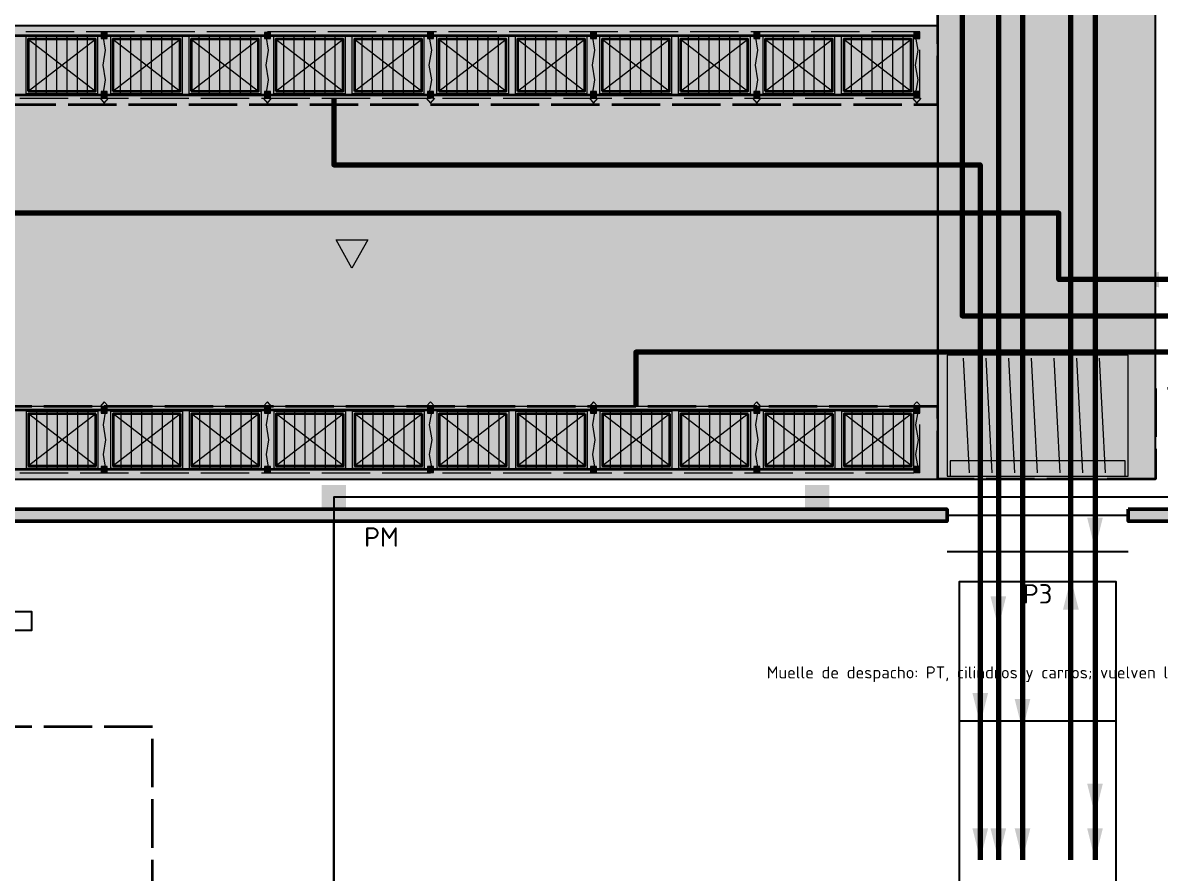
# Model space of a CAD drawing. Header units: millimetres. Extents: x 0 to 1189, y 0 to 841.
# Drawn here: x 409.2 to 503.4, y 450.9 to 521.2 of the extents above; entities that cross this region are included whole.
import ezdxf
from ezdxf.enums import TextEntityAlignment as Align

# ---------------------------------------------------------------- set-up
doc = ezdxf.new("R2010")
doc.units = ezdxf.units.MM
doc.linetypes.add('IRAM-E-TRAZOS', pattern=[5, 4, -1])
for name, color, linetype, lineweight in [('A-ABERTURA', 7, 'CONTINUOUS', 25), ('A-COLUMNA', 7, 'CONTINUOUS', 50), ('A-EQUIPO-FINO', 8, 'CONTINUOUS', 13), ('A-EQUIPO-OCULTO', 8, 'IRAM-E-TRAZOS', 13), ('A-EQUIPO-RELLENO', 9, 'CONTINUOUS', 13), ('A-EXTERIOR', 8, 'CONTINUOUS', 25), ('A-MURO', 7, 'CONTINUOUS', 50), ('A-RELLENO', 9, 'CONTINUOUS', 13), ('A-SECTOR', 1, 'CONTINUOUS', 25), ('A-SEGURIDAD', 1, 'IRAM-E-TRAZOS', 18), ('A-TEXTO', 7, 'CONTINUOUS', 18), ('F-MP', 5, 'CONTINUOUS', 70), ('F-PT', 3, 'CONTINUOUS', 70), ('F-SE', 30, 'CONTINUOUS', 70)]:
    doc.layers.add(name, color=color, linetype=linetype, lineweight=lineweight)
for name, color, linetype, lineweight, true_color in [('A-EQUIPO', 30, 'CONTINUOUS', 35, 0xe67800), ('A-MOBILIARIO', 8, 'CONTINUOUS', 18, 0x50505a), ('A-PASILLO', 2, 'IRAM-E-TRAZOS', 35, 0xd7a500)]:
    doc.layers.add(name, color=color, linetype=linetype, lineweight=lineweight, true_color=true_color)
doc.styles.add('ISO3098', font='isocpeur.ttf')

msp = doc.modelspace()

# ---------------------------------------------------------------- hatches: boundary and pattern name
at = {"layer": 'A-COLUMNA', "true_color": 0x000000}
h = msp.add_hatch(color=7, dxfattribs=at)
h.dxf.hatch_style = 1
h.paths.add_polyline_path([(434, 481), (436, 481), (436, 483), (434, 483)])
h = msp.add_hatch(color=7, dxfattribs=at)
h.dxf.hatch_style = 1
h.paths.add_polyline_path([(474, 481), (476, 481), (476, 483), (474, 483)])
at = {"layer": 'A-EQUIPO-RELLENO', "true_color": 0xeedec0}
h = msp.add_hatch(color=7, dxfattribs=at)
h.dxf.hatch_style = 1
h.paths.add_polyline_path([(409.5, 515.4), (415.475, 515.4), (415.475, 520.1), (409.5, 520.1)])
at = {"layer": 'A-EQUIPO-RELLENO', "true_color": 0x969ba0}
h = msp.add_hatch(color=7, dxfattribs=at)
h.dxf.hatch_style = 1
h.paths.add_polyline_path([(415.75, 519.95), (416.25, 519.95), (416.25, 520.45), (415.75, 520.45)])
at = {"layer": 'A-EQUIPO-RELLENO', "true_color": 0xeedec0}
h = msp.add_hatch(color=7, dxfattribs=at)
h.dxf.hatch_style = 1
h.paths.add_polyline_path([(416.5, 515.4), (422.475, 515.4), (422.475, 520.1), (416.5, 520.1)])
h = msp.add_hatch(color=7, dxfattribs=at)
h.dxf.hatch_style = 1
h.paths.add_polyline_path([(423, 515.4), (428.975, 515.4), (428.975, 520.1), (423, 520.1)])
at = {"layer": 'A-EQUIPO-RELLENO', "true_color": 0x969ba0}
h = msp.add_hatch(color=7, dxfattribs=at)
h.dxf.hatch_style = 1
h.paths.add_polyline_path([(429.25, 519.95), (429.75, 519.95), (429.75, 520.45), (429.25, 520.45)])
at = {"layer": 'A-EQUIPO-RELLENO', "true_color": 0xeedec0}
h = msp.add_hatch(color=7, dxfattribs=at)
h.dxf.hatch_style = 1
h.paths.add_polyline_path([(430, 515.4), (435.975, 515.4), (435.975, 520.1), (430, 520.1)])
h = msp.add_hatch(color=7, dxfattribs=at)
h.dxf.hatch_style = 1
h.paths.add_polyline_path([(436.5, 515.4), (442.475, 515.4), (442.475, 520.1), (436.5, 520.1)])
at = {"layer": 'A-EQUIPO-RELLENO', "true_color": 0x969ba0}
h = msp.add_hatch(color=7, dxfattribs=at)
h.dxf.hatch_style = 1
h.paths.add_polyline_path([(442.75, 519.95), (443.25, 519.95), (443.25, 520.45), (442.75, 520.45)])
at = {"layer": 'A-EQUIPO-RELLENO', "true_color": 0xeedec0}
h = msp.add_hatch(color=7, dxfattribs=at)
h.dxf.hatch_style = 1
h.paths.add_polyline_path([(443.5, 515.4), (449.475, 515.4), (449.475, 520.1), (443.5, 520.1)])
h = msp.add_hatch(color=7, dxfattribs=at)
h.dxf.hatch_style = 1
h.paths.add_polyline_path([(450, 515.4), (455.975, 515.4), (455.975, 520.1), (450, 520.1)])
at = {"layer": 'A-EQUIPO-RELLENO', "true_color": 0x969ba0}
h = msp.add_hatch(color=7, dxfattribs=at)
h.dxf.hatch_style = 1
h.paths.add_polyline_path([(456.25, 519.95), (456.75, 519.95), (456.75, 520.45), (456.25, 520.45)])
at = {"layer": 'A-EQUIPO-RELLENO', "true_color": 0xeedec0}
h = msp.add_hatch(color=7, dxfattribs=at)
h.dxf.hatch_style = 1
h.paths.add_polyline_path([(457, 515.4), (462.975, 515.4), (462.975, 520.1), (457, 520.1)])
h = msp.add_hatch(color=7, dxfattribs=at)
h.dxf.hatch_style = 1
h.paths.add_polyline_path([(463.5, 515.4), (469.475, 515.4), (469.475, 520.1), (463.5, 520.1)])
at = {"layer": 'A-EQUIPO-RELLENO', "true_color": 0x969ba0}
h = msp.add_hatch(color=7, dxfattribs=at)
h.dxf.hatch_style = 1
h.paths.add_polyline_path([(469.75, 519.95), (470.25, 519.95), (470.25, 520.45), (469.75, 520.45)])
at = {"layer": 'A-EQUIPO-RELLENO', "true_color": 0xeedec0}
h = msp.add_hatch(color=7, dxfattribs=at)
h.dxf.hatch_style = 1
h.paths.add_polyline_path([(470.5, 515.4), (476.475, 515.4), (476.475, 520.1), (470.5, 520.1)])
h = msp.add_hatch(color=7, dxfattribs=at)
h.dxf.hatch_style = 1
h.paths.add_polyline_path([(477, 515.4), (482.975, 515.4), (482.975, 520.1), (477, 520.1)])
at = {"layer": 'A-EQUIPO-RELLENO', "true_color": 0x969ba0}
h = msp.add_hatch(color=7, dxfattribs=at)
h.dxf.hatch_style = 1
h.paths.add_polyline_path([(483, 519.95), (483.5, 519.95), (483.5, 520.45), (483, 520.45)])
h = msp.add_hatch(color=7, dxfattribs=at)
h.dxf.hatch_style = 1
h.paths.add_polyline_path([(415.75, 515.05), (416.25, 515.05), (416.25, 515.55), (415.75, 515.55)])
h = msp.add_hatch(color=7, dxfattribs=at)
h.dxf.hatch_style = 1
h.paths.add_polyline_path([(429.25, 515.05), (429.75, 515.05), (429.75, 515.55), (429.25, 515.55)])
h = msp.add_hatch(color=7, dxfattribs=at)
h.dxf.hatch_style = 1
h.paths.add_polyline_path([(442.75, 515.05), (443.25, 515.05), (443.25, 515.55), (442.75, 515.55)])
h = msp.add_hatch(color=7, dxfattribs=at)
h.dxf.hatch_style = 1
h.paths.add_polyline_path([(456.25, 515.05), (456.75, 515.05), (456.75, 515.55), (456.25, 515.55)])
h = msp.add_hatch(color=7, dxfattribs=at)
h.dxf.hatch_style = 1
h.paths.add_polyline_path([(469.75, 515.05), (470.25, 515.05), (470.25, 515.55), (469.75, 515.55)])
h = msp.add_hatch(color=7, dxfattribs=at)
h.dxf.hatch_style = 1
h.paths.add_polyline_path([(483, 515.05), (483.5, 515.05), (483.5, 515.55), (483, 515.55)])
at = {"layer": 'A-EQUIPO-RELLENO', "true_color": 0xeeeeee}
h = msp.add_hatch(color=7, dxfattribs=at)
h.dxf.hatch_style = 1
h.paths.add_polyline_path([(485.75, 483.75), (500.75, 483.75), (500.75, 493.75), (485.75, 493.75)])
at = {"layer": 'A-EQUIPO-RELLENO', "true_color": 0xeedec0}
h = msp.add_hatch(color=7, dxfattribs=at)
h.dxf.hatch_style = 1
h.paths.add_polyline_path([(415.5, 489.1), (409.525, 489.1), (409.525, 484.4), (415.5, 484.4)])
at = {"layer": 'A-EQUIPO-RELLENO', "true_color": 0x969ba0}
h = msp.add_hatch(color=7, dxfattribs=at)
h.dxf.hatch_style = 1
h.paths.add_polyline_path([(416.25, 489.45), (415.75, 489.45), (415.75, 488.95), (416.25, 488.95)])
at = {"layer": 'A-EQUIPO-RELLENO', "true_color": 0xeedec0}
h = msp.add_hatch(color=7, dxfattribs=at)
h.dxf.hatch_style = 1
h.paths.add_polyline_path([(422.5, 489.1), (416.525, 489.1), (416.525, 484.4), (422.5, 484.4)])
h = msp.add_hatch(color=7, dxfattribs=at)
h.dxf.hatch_style = 1
h.paths.add_polyline_path([(429, 489.1), (423.025, 489.1), (423.025, 484.4), (429, 484.4)])
at = {"layer": 'A-EQUIPO-RELLENO', "true_color": 0x969ba0}
h = msp.add_hatch(color=7, dxfattribs=at)
h.dxf.hatch_style = 1
h.paths.add_polyline_path([(429.75, 489.45), (429.25, 489.45), (429.25, 488.95), (429.75, 488.95)])
at = {"layer": 'A-EQUIPO-RELLENO', "true_color": 0xeedec0}
h = msp.add_hatch(color=7, dxfattribs=at)
h.dxf.hatch_style = 1
h.paths.add_polyline_path([(436, 489.1), (430.025, 489.1), (430.025, 484.4), (436, 484.4)])
h = msp.add_hatch(color=7, dxfattribs=at)
h.dxf.hatch_style = 1
h.paths.add_polyline_path([(442.5, 489.1), (436.525, 489.1), (436.525, 484.4), (442.5, 484.4)])
at = {"layer": 'A-EQUIPO-RELLENO', "true_color": 0x969ba0}
h = msp.add_hatch(color=7, dxfattribs=at)
h.dxf.hatch_style = 1
h.paths.add_polyline_path([(443.25, 489.45), (442.75, 489.45), (442.75, 488.95), (443.25, 488.95)])
at = {"layer": 'A-EQUIPO-RELLENO', "true_color": 0xeedec0}
h = msp.add_hatch(color=7, dxfattribs=at)
h.dxf.hatch_style = 1
h.paths.add_polyline_path([(449.5, 489.1), (443.525, 489.1), (443.525, 484.4), (449.5, 484.4)])
h = msp.add_hatch(color=7, dxfattribs=at)
h.dxf.hatch_style = 1
h.paths.add_polyline_path([(456, 489.1), (450.025, 489.1), (450.025, 484.4), (456, 484.4)])
at = {"layer": 'A-EQUIPO-RELLENO', "true_color": 0x969ba0}
h = msp.add_hatch(color=7, dxfattribs=at)
h.dxf.hatch_style = 1
h.paths.add_polyline_path([(456.75, 489.45), (456.25, 489.45), (456.25, 488.95), (456.75, 488.95)])
at = {"layer": 'A-EQUIPO-RELLENO', "true_color": 0xeedec0}
h = msp.add_hatch(color=7, dxfattribs=at)
h.dxf.hatch_style = 1
h.paths.add_polyline_path([(463, 489.1), (457.025, 489.1), (457.025, 484.4), (463, 484.4)])
h = msp.add_hatch(color=7, dxfattribs=at)
h.dxf.hatch_style = 1
h.paths.add_polyline_path([(469.5, 489.1), (463.525, 489.1), (463.525, 484.4), (469.5, 484.4)])
at = {"layer": 'A-EQUIPO-RELLENO', "true_color": 0x969ba0}
h = msp.add_hatch(color=7, dxfattribs=at)
h.dxf.hatch_style = 1
h.paths.add_polyline_path([(470.25, 489.45), (469.75, 489.45), (469.75, 488.95), (470.25, 488.95)])
at = {"layer": 'A-EQUIPO-RELLENO', "true_color": 0xeedec0}
h = msp.add_hatch(color=7, dxfattribs=at)
h.dxf.hatch_style = 1
h.paths.add_polyline_path([(476.5, 489.1), (470.525, 489.1), (470.525, 484.4), (476.5, 484.4)])
h = msp.add_hatch(color=7, dxfattribs=at)
h.dxf.hatch_style = 1
h.paths.add_polyline_path([(483, 489.1), (477.025, 489.1), (477.025, 484.4), (483, 484.4)])
at = {"layer": 'A-EQUIPO-RELLENO', "true_color": 0x969ba0}
h = msp.add_hatch(color=7, dxfattribs=at)
h.dxf.hatch_style = 1
h.paths.add_polyline_path([(483.5, 489.45), (483, 489.45), (483, 488.95), (483.5, 488.95)])
h = msp.add_hatch(color=7, dxfattribs=at)
h.dxf.hatch_style = 1
h.paths.add_polyline_path([(416.25, 484.55), (415.75, 484.55), (415.75, 484.05), (416.25, 484.05)])
h = msp.add_hatch(color=7, dxfattribs=at)
h.dxf.hatch_style = 1
h.paths.add_polyline_path([(429.75, 484.55), (429.25, 484.55), (429.25, 484.05), (429.75, 484.05)])
h = msp.add_hatch(color=7, dxfattribs=at)
h.dxf.hatch_style = 1
h.paths.add_polyline_path([(443.25, 484.55), (442.75, 484.55), (442.75, 484.05), (443.25, 484.05)])
h = msp.add_hatch(color=7, dxfattribs=at)
h.dxf.hatch_style = 1
h.paths.add_polyline_path([(456.75, 484.55), (456.25, 484.55), (456.25, 484.05), (456.75, 484.05)])
h = msp.add_hatch(color=7, dxfattribs=at)
h.dxf.hatch_style = 1
h.paths.add_polyline_path([(470.25, 484.55), (469.75, 484.55), (469.75, 484.05), (470.25, 484.05)])
h = msp.add_hatch(color=7, dxfattribs=at)
h.dxf.hatch_style = 1
h.paths.add_polyline_path([(483.5, 484.55), (483, 484.55), (483, 484.05), (483.5, 484.05)])
at = {"layer": 'A-MURO', "true_color": 0x464646}
h = msp.add_hatch(color=7, dxfattribs=at)
h.dxf.hatch_style = 1
h.paths.add_polyline_path([(313, 481), (485.75, 481), (485.75, 480), (313, 480)])
h = msp.add_hatch(color=7, dxfattribs=at)
h.dxf.hatch_style = 1
h.paths.add_polyline_path([(500.75, 481), (588, 481), (588, 480), (500.75, 480)])
at = {"layer": 'A-RELLENO', "true_color": 0xc8e8c8}
h = msp.add_hatch(color=7, dxfattribs=at)
h.dxf.hatch_style = 1
h.paths.add_polyline_path([(485, 483.5), (503, 483.5), (503, 578), (485, 578)])
h = msp.add_hatch(color=7, dxfattribs=at)
h.dxf.hatch_style = 1
h.paths.add_polyline_path([(388, 483.5), (485, 483.5), (485, 521), (388, 521)])
at = {"layer": 'F-MP', "true_color": 0x0046c8}
h = msp.add_hatch(color=7, dxfattribs=at)
h.dxf.hatch_style = 1
h.paths.add_polyline_path([(487, 514.7), (487.65, 517.3), (486.35, 517.3)])
h = msp.add_hatch(color=7, dxfattribs=at)
h.dxf.hatch_style = 1
h.paths.add_polyline_path([(428.2, 505.5), (430.8, 504.85), (430.8, 506.15)])
h = msp.add_hatch(color=7, dxfattribs=at)
h.dxf.hatch_style = 1
h.paths.add_polyline_path([(454.2, 505.5), (456.8, 504.85), (456.8, 506.15)])
h = msp.add_hatch(color=7, dxfattribs=at)
h.dxf.hatch_style = 1
h.paths.add_polyline_path([(480.2, 505.5), (482.8, 504.85), (482.8, 506.15)])
h = msp.add_hatch(color=7, dxfattribs=at)
h.dxf.hatch_style = 1
h.paths.add_polyline_path([(500.7, 500), (503.3, 499.35), (503.3, 500.65)])
h = msp.add_hatch(color=7, dxfattribs=at)
h.dxf.hatch_style = 1
h.paths.add_polyline_path([(495.3, 497), (492.7, 497.65), (492.7, 496.35)])
at = {"layer": 'F-PT', "true_color": 0x00963c}
h = msp.add_hatch(color=7, dxfattribs=at)
h.dxf.hatch_style = 1
h.paths.add_polyline_path([(492, 514.7), (492.65, 517.3), (491.35, 517.3)])
h = msp.add_hatch(color=7, dxfattribs=at)
h.dxf.hatch_style = 1
h.paths.add_polyline_path([(456.8, 509.5), (454.2, 510.15), (454.2, 508.85)])
h = msp.add_hatch(color=7, dxfattribs=at)
h.dxf.hatch_style = 1
h.paths.add_polyline_path([(482.8, 509.5), (480.2, 510.15), (480.2, 508.85)])
h = msp.add_hatch(color=7, dxfattribs=at)
h.dxf.hatch_style = 1
h.paths.add_polyline_path([(490, 497.2), (490.65, 499.8), (489.35, 499.8)])
h = msp.add_hatch(color=7, dxfattribs=at)
h.dxf.hatch_style = 1
h.paths.add_polyline_path([(473.2, 494), (475.8, 493.35), (475.8, 494.65)])
h = msp.add_hatch(color=7, dxfattribs=at)
h.dxf.hatch_style = 1
h.paths.add_polyline_path([(499.2, 494), (501.8, 493.35), (501.8, 494.65)])
h = msp.add_hatch(color=7, dxfattribs=at)
h.dxf.hatch_style = 1
h.paths.add_polyline_path([(460, 489.5), (460.65, 492.1), (459.35, 492.1)])
h = msp.add_hatch(color=7, dxfattribs=at)
h.dxf.hatch_style = 1
h.paths.add_polyline_path([(488.5, 489.2), (489.15, 491.8), (487.85, 491.8)])
h = msp.add_hatch(color=7, dxfattribs=at)
h.dxf.hatch_style = 1
h.paths.add_polyline_path([(492, 488.7), (492.65, 491.3), (491.35, 491.3)])
h = msp.add_hatch(color=7, dxfattribs=at)
h.dxf.hatch_style = 1
h.paths.add_polyline_path([(490, 471.2), (490.65, 473.8), (489.35, 473.8)])
h = msp.add_hatch(color=7, dxfattribs=at)
h.dxf.hatch_style = 1
h.paths.add_polyline_path([(488.5, 463.2), (489.15, 465.8), (487.85, 465.8)])
h = msp.add_hatch(color=7, dxfattribs=at)
h.dxf.hatch_style = 1
h.paths.add_polyline_path([(492, 462.7), (492.65, 465.3), (491.35, 465.3)])
h = msp.add_hatch(color=7, dxfattribs=at)
h.dxf.hatch_style = 1
h.paths.add_polyline_path([(488.5, 452), (489.15, 454.6), (487.85, 454.6)])
h = msp.add_hatch(color=7, dxfattribs=at)
h.dxf.hatch_style = 1
h.paths.add_polyline_path([(490, 452), (490.65, 454.6), (489.35, 454.6)])
h = msp.add_hatch(color=7, dxfattribs=at)
h.dxf.hatch_style = 1
h.paths.add_polyline_path([(492, 452), (492.65, 454.6), (491.35, 454.6)])
at = {"layer": 'F-SE', "true_color": 0xeb7800}
h = msp.add_hatch(color=7, dxfattribs=at)
h.dxf.hatch_style = 1
h.paths.add_polyline_path([(496, 519.3), (495.35, 516.7), (496.65, 516.7)])
h = msp.add_hatch(color=7, dxfattribs=at)
h.dxf.hatch_style = 1
h.paths.add_polyline_path([(498, 499.7), (498.65, 502.3), (497.35, 502.3)])
h = msp.add_hatch(color=7, dxfattribs=at)
h.dxf.hatch_style = 1
h.paths.add_polyline_path([(496, 497.3), (495.35, 494.7), (496.65, 494.7)])
h = msp.add_hatch(color=7, dxfattribs=at)
h.dxf.hatch_style = 1
h.paths.add_polyline_path([(498, 477.7), (498.65, 480.3), (497.35, 480.3)])
h = msp.add_hatch(color=7, dxfattribs=at)
h.dxf.hatch_style = 1
h.paths.add_polyline_path([(496, 475.3), (495.35, 472.7), (496.65, 472.7)])
h = msp.add_hatch(color=7, dxfattribs=at)
h.dxf.hatch_style = 1
h.paths.add_polyline_path([(498, 455.7), (498.65, 458.3), (497.35, 458.3)])
h = msp.add_hatch(color=7, dxfattribs=at)
h.dxf.hatch_style = 1
h.paths.add_polyline_path([(498, 452), (498.65, 454.6), (497.35, 454.6)])

# ---------------------------------------------------------------- linework, layer by layer
at = {"layer": 'A-ABERTURA'}
for p, q in [((485.75, 480.5), (500.75, 480.5)), ((485.75, 477.5), (500.75, 477.5))]:
    msp.add_line(p, q, dxfattribs=at)
at = {"layer": 'A-EQUIPO'}
for p, q in [((389, 520.2), (483.5, 520.2)), ((389, 515.3), (483.5, 515.3)), ((483.5, 489.2), (389, 489.2)), ((483.5, 484.3), (389, 484.3))]:
    msp.add_line(p, q, dxfattribs=at)
for points in [[(409.7, 515.6), (415.275, 515.6), (415.275, 519.9), (409.7, 519.9)], [(416.7, 515.6), (422.275, 515.6), (422.275, 519.9), (416.7, 519.9)], [(423.2, 515.6), (428.775, 515.6), (428.775, 519.9), (423.2, 519.9)], [(430.2, 515.6), (435.775, 515.6), (435.775, 519.9), (430.2, 519.9)], [(436.7, 515.6), (442.275, 515.6), (442.275, 519.9), (436.7, 519.9)], [(443.7, 515.6), (449.275, 515.6), (449.275, 519.9), (443.7, 519.9)], [(450.2, 515.6), (455.775, 515.6), (455.775, 519.9), (450.2, 519.9)], [(457.2, 515.6), (462.775, 515.6), (462.775, 519.9), (457.2, 519.9)], [(463.7, 515.6), (469.275, 515.6), (469.275, 519.9), (463.7, 519.9)], [(470.7, 515.6), (476.275, 515.6), (476.275, 519.9), (470.7, 519.9)], [(477.2, 515.6), (482.775, 515.6), (482.775, 519.9), (477.2, 519.9)], [(415.3, 488.9), (409.725, 488.9), (409.725, 484.6), (415.3, 484.6)], [(422.3, 488.9), (416.725, 488.9), (416.725, 484.6), (422.3, 484.6)], [(428.8, 488.9), (423.225, 488.9), (423.225, 484.6), (428.8, 484.6)], [(435.8, 488.9), (430.225, 488.9), (430.225, 484.6), (435.8, 484.6)], [(442.3, 488.9), (436.725, 488.9), (436.725, 484.6), (442.3, 484.6)], [(449.3, 488.9), (443.725, 488.9), (443.725, 484.6), (449.3, 484.6)], [(455.8, 488.9), (450.225, 488.9), (450.225, 484.6), (455.8, 484.6)], [(462.8, 488.9), (457.225, 488.9), (457.225, 484.6), (462.8, 484.6)], [(469.3, 488.9), (463.725, 488.9), (463.725, 484.6), (469.3, 484.6)], [(476.3, 488.9), (470.725, 488.9), (470.725, 484.6), (476.3, 484.6)], [(482.8, 488.9), (477.225, 488.9), (477.225, 484.6), (482.8, 484.6)]]:
    msp.add_lwpolyline(points, close=True, dxfattribs=at)
at = {"layer": 'A-EQUIPO-FINO'}
for p, q in [((409.7, 515.6), (415.275, 519.9)), ((409.7, 519.9), (415.275, 515.6)), ((410.354, 515.4), (410.354, 520.1)), ((411.207, 515.4), (411.207, 520.1)), ((412.061, 515.4), (412.061, 520.1)), ((412.914, 515.4), (412.914, 520.1)), ((413.768, 515.4), (413.768, 520.1)), ((414.621, 515.4), (414.621, 520.1)), ((416.7, 515.6), (422.275, 519.9)), ((416.7, 519.9), (422.275, 515.6)), ((417.354, 515.4), (417.354, 520.1)), ((418.207, 515.4), (418.207, 520.1)), ((419.061, 515.4), (419.061, 520.1)), ((419.914, 515.4), (419.914, 520.1)), ((420.768, 515.4), (420.768, 520.1)), ((421.621, 515.4), (421.621, 520.1)), ((423.2, 515.6), (428.775, 519.9)), ((423.2, 519.9), (428.775, 515.6)), ((423.854, 515.4), (423.854, 520.1)), ((424.707, 515.4), (424.707, 520.1)), ((425.561, 515.4), (425.561, 520.1)), ((426.414, 515.4), (426.414, 520.1)), ((427.268, 515.4), (427.268, 520.1)), ((428.121, 515.4), (428.121, 520.1)), ((430.2, 515.6), (435.775, 519.9)), ((430.2, 519.9), (435.775, 515.6)), ((430.854, 515.4), (430.854, 520.1)), ((431.707, 515.4), (431.707, 520.1)), ((432.561, 515.4), (432.561, 520.1)), ((433.414, 515.4), (433.414, 520.1)), ((434.268, 515.4), (434.268, 520.1)), ((435.121, 515.4), (435.121, 520.1)), ((436.7, 515.6), (442.275, 519.9)), ((436.7, 519.9), (442.275, 515.6)), ((437.354, 515.4), (437.354, 520.1)), ((438.207, 515.4), (438.207, 520.1)), ((439.061, 515.4), (439.061, 520.1)), ((439.914, 515.4), (439.914, 520.1)), ((440.768, 515.4), (440.768, 520.1)), ((441.621, 515.4), (441.621, 520.1)), ((443.7, 515.6), (449.275, 519.9)), ((443.7, 519.9), (449.275, 515.6)), ((444.354, 515.4), (444.354, 520.1)), ((445.207, 515.4), (445.207, 520.1)), ((446.061, 515.4), (446.061, 520.1)), ((446.914, 515.4), (446.914, 520.1)), ((447.768, 515.4), (447.768, 520.1)), ((448.621, 515.4), (448.621, 520.1)), ((450.2, 515.6), (455.775, 519.9)), ((450.2, 519.9), (455.775, 515.6)), ((450.854, 515.4), (450.854, 520.1)), ((451.707, 515.4), (451.707, 520.1)), ((452.561, 515.4), (452.561, 520.1)), ((453.414, 515.4), (453.414, 520.1)), ((454.268, 515.4), (454.268, 520.1)), ((455.121, 515.4), (455.121, 520.1)), ((457.2, 515.6), (462.775, 519.9)), ((457.2, 519.9), (462.775, 515.6)), ((457.854, 515.4), (457.854, 520.1)), ((458.707, 515.4), (458.707, 520.1)), ((459.561, 515.4), (459.561, 520.1)), ((460.414, 515.4), (460.414, 520.1)), ((461.268, 515.4), (461.268, 520.1)), ((462.121, 515.4), (462.121, 520.1)), ((463.7, 515.6), (469.275, 519.9)), ((463.7, 519.9), (469.275, 515.6)), ((464.354, 515.4), (464.354, 520.1)), ((465.207, 515.4), (465.207, 520.1)), ((466.061, 515.4), (466.061, 520.1)), ((466.914, 515.4), (466.914, 520.1)), ((467.768, 515.4), (467.768, 520.1)), ((468.621, 515.4), (468.621, 520.1)), ((470.7, 515.6), (476.275, 519.9)), ((470.7, 519.9), (476.275, 515.6)), ((471.354, 515.4), (471.354, 520.1)), ((472.207, 515.4), (472.207, 520.1)), ((473.061, 515.4), (473.061, 520.1)), ((473.914, 515.4), (473.914, 520.1)), ((474.768, 515.4), (474.768, 520.1)), ((475.621, 515.4), (475.621, 520.1)), ((477.2, 515.6), (482.775, 519.9)), ((477.2, 519.9), (482.775, 515.6)), ((477.854, 515.4), (477.854, 520.1)), ((478.707, 515.4), (478.707, 520.1)), ((479.561, 515.4), (479.561, 520.1)), ((480.414, 515.4), (480.414, 520.1)), ((481.268, 515.4), (481.268, 520.1)), ((482.121, 515.4), (482.121, 520.1)), ((487.625, 484), (487.125, 493.5)), ((489.5, 484), (489, 493.5)), ((491.375, 484), (490.875, 493.5)), ((493.25, 484), (492.75, 493.5)), ((495.125, 484), (494.625, 493.5)), ((497, 484), (496.5, 493.5)), ((498.875, 484), (498.375, 493.5)), ((415.3, 488.9), (409.725, 484.6)), ((415.3, 484.6), (409.725, 488.9)), ((410.379, 489.1), (410.379, 484.4)), ((411.232, 489.1), (411.232, 484.4)), ((412.086, 489.1), (412.086, 484.4)), ((412.939, 489.1), (412.939, 484.4)), ((413.793, 489.1), (413.793, 484.4)), ((414.646, 489.1), (414.646, 484.4)), ((422.3, 488.9), (416.725, 484.6)), ((422.3, 484.6), (416.725, 488.9)), ((417.379, 489.1), (417.379, 484.4)), ((418.232, 489.1), (418.232, 484.4)), ((419.086, 489.1), (419.086, 484.4)), ((419.939, 489.1), (419.939, 484.4)), ((420.793, 489.1), (420.793, 484.4)), ((421.646, 489.1), (421.646, 484.4)), ((428.8, 488.9), (423.225, 484.6)), ((428.8, 484.6), (423.225, 488.9)), ((423.879, 489.1), (423.879, 484.4)), ((424.732, 489.1), (424.732, 484.4)), ((425.586, 489.1), (425.586, 484.4)), ((426.439, 489.1), (426.439, 484.4)), ((427.293, 489.1), (427.293, 484.4)), ((428.146, 489.1), (428.146, 484.4)), ((435.8, 488.9), (430.225, 484.6)), ((435.8, 484.6), (430.225, 488.9)), ((430.879, 489.1), (430.879, 484.4)), ((431.732, 489.1), (431.732, 484.4)), ((432.586, 489.1), (432.586, 484.4)), ((433.439, 489.1), (433.439, 484.4)), ((434.293, 489.1), (434.293, 484.4)), ((435.146, 489.1), (435.146, 484.4)), ((442.3, 488.9), (436.725, 484.6)), ((442.3, 484.6), (436.725, 488.9)), ((437.379, 489.1), (437.379, 484.4)), ((438.232, 489.1), (438.232, 484.4)), ((439.086, 489.1), (439.086, 484.4)), ((439.939, 489.1), (439.939, 484.4)), ((440.793, 489.1), (440.793, 484.4)), ((441.646, 489.1), (441.646, 484.4)), ((449.3, 488.9), (443.725, 484.6)), ((449.3, 484.6), (443.725, 488.9)), ((444.379, 489.1), (444.379, 484.4)), ((445.232, 489.1), (445.232, 484.4)), ((446.086, 489.1), (446.086, 484.4)), ((446.939, 489.1), (446.939, 484.4)), ((447.793, 489.1), (447.793, 484.4)), ((448.646, 489.1), (448.646, 484.4)), ((455.8, 488.9), (450.225, 484.6)), ((455.8, 484.6), (450.225, 488.9)), ((450.879, 489.1), (450.879, 484.4)), ((451.732, 489.1), (451.732, 484.4)), ((452.586, 489.1), (452.586, 484.4)), ((453.439, 489.1), (453.439, 484.4)), ((454.293, 489.1), (454.293, 484.4)), ((455.146, 489.1), (455.146, 484.4)), ((462.8, 488.9), (457.225, 484.6)), ((462.8, 484.6), (457.225, 488.9)), ((457.879, 489.1), (457.879, 484.4)), ((458.732, 489.1), (458.732, 484.4)), ((459.586, 489.1), (459.586, 484.4)), ((460.439, 489.1), (460.439, 484.4)), ((461.293, 489.1), (461.293, 484.4)), ((462.146, 489.1), (462.146, 484.4)), ((469.3, 488.9), (463.725, 484.6)), ((469.3, 484.6), (463.725, 488.9)), ((464.379, 489.1), (464.379, 484.4)), ((465.232, 489.1), (465.232, 484.4)), ((466.086, 489.1), (466.086, 484.4)), ((466.939, 489.1), (466.939, 484.4)), ((467.793, 489.1), (467.793, 484.4)), ((468.646, 489.1), (468.646, 484.4)), ((476.3, 488.9), (470.725, 484.6)), ((476.3, 484.6), (470.725, 488.9)), ((471.379, 489.1), (471.379, 484.4)), ((472.232, 489.1), (472.232, 484.4)), ((473.086, 489.1), (473.086, 484.4)), ((473.939, 489.1), (473.939, 484.4)), ((474.793, 489.1), (474.793, 484.4)), ((475.646, 489.1), (475.646, 484.4)), ((482.8, 488.9), (477.225, 484.6)), ((482.8, 484.6), (477.225, 488.9)), ((477.879, 489.1), (477.879, 484.4)), ((478.732, 489.1), (478.732, 484.4)), ((479.586, 489.1), (479.586, 484.4)), ((480.439, 489.1), (480.439, 484.4)), ((481.293, 489.1), (481.293, 484.4)), ((482.146, 489.1), (482.146, 484.4))]:
    msp.add_line(p, q, dxfattribs=at)
for points in [[(409.5, 515.4), (415.475, 515.4), (415.475, 520.1), (409.5, 520.1)], [(415.75, 519.95), (416.25, 519.95), (416.25, 520.45), (415.75, 520.45)], [(416.5, 515.4), (422.475, 515.4), (422.475, 520.1), (416.5, 520.1)], [(423, 515.4), (428.975, 515.4), (428.975, 520.1), (423, 520.1)], [(429.25, 519.95), (429.75, 519.95), (429.75, 520.45), (429.25, 520.45)], [(430, 515.4), (435.975, 515.4), (435.975, 520.1), (430, 520.1)], [(436.5, 515.4), (442.475, 515.4), (442.475, 520.1), (436.5, 520.1)], [(442.75, 519.95), (443.25, 519.95), (443.25, 520.45), (442.75, 520.45)], [(443.5, 515.4), (449.475, 515.4), (449.475, 520.1), (443.5, 520.1)], [(450, 515.4), (455.975, 515.4), (455.975, 520.1), (450, 520.1)], [(456.25, 519.95), (456.75, 519.95), (456.75, 520.45), (456.25, 520.45)], [(457, 515.4), (462.975, 515.4), (462.975, 520.1), (457, 520.1)], [(463.5, 515.4), (469.475, 515.4), (469.475, 520.1), (463.5, 520.1)], [(469.75, 519.95), (470.25, 519.95), (470.25, 520.45), (469.75, 520.45)], [(470.5, 515.4), (476.475, 515.4), (476.475, 520.1), (470.5, 520.1)], [(477, 515.4), (482.975, 515.4), (482.975, 520.1), (477, 520.1)], [(483, 519.95), (483.5, 519.95), (483.5, 520.45), (483, 520.45)], [(415.75, 515.05), (416.25, 515.05), (416.25, 515.55), (415.75, 515.55)], [(429.25, 515.05), (429.75, 515.05), (429.75, 515.55), (429.25, 515.55)], [(442.75, 515.05), (443.25, 515.05), (443.25, 515.55), (442.75, 515.55)], [(456.25, 515.05), (456.75, 515.05), (456.75, 515.55), (456.25, 515.55)], [(469.75, 515.05), (470.25, 515.05), (470.25, 515.55), (469.75, 515.55)], [(483, 515.05), (483.5, 515.05), (483.5, 515.55), (483, 515.55)], [(415.5, 489.1), (409.525, 489.1), (409.525, 484.4), (415.5, 484.4)], [(416.25, 489.45), (415.75, 489.45), (415.75, 488.95), (416.25, 488.95)], [(422.5, 489.1), (416.525, 489.1), (416.525, 484.4), (422.5, 484.4)], [(429, 489.1), (423.025, 489.1), (423.025, 484.4), (429, 484.4)], [(429.75, 489.45), (429.25, 489.45), (429.25, 488.95), (429.75, 488.95)], [(436, 489.1), (430.025, 489.1), (430.025, 484.4), (436, 484.4)], [(442.5, 489.1), (436.525, 489.1), (436.525, 484.4), (442.5, 484.4)], [(443.25, 489.45), (442.75, 489.45), (442.75, 488.95), (443.25, 488.95)], [(449.5, 489.1), (443.525, 489.1), (443.525, 484.4), (449.5, 484.4)], [(456, 489.1), (450.025, 489.1), (450.025, 484.4), (456, 484.4)], [(456.75, 489.45), (456.25, 489.45), (456.25, 488.95), (456.75, 488.95)], [(463, 489.1), (457.025, 489.1), (457.025, 484.4), (463, 484.4)], [(469.5, 489.1), (463.525, 489.1), (463.525, 484.4), (469.5, 484.4)], [(470.25, 489.45), (469.75, 489.45), (469.75, 488.95), (470.25, 488.95)], [(476.5, 489.1), (470.525, 489.1), (470.525, 484.4), (476.5, 484.4)], [(483, 489.1), (477.025, 489.1), (477.025, 484.4), (483, 484.4)], [(483.5, 489.45), (483, 489.45), (483, 488.95), (483.5, 488.95)], [(486, 483.75), (500.5, 483.75), (500.5, 485), (486, 485)], [(416.25, 484.55), (415.75, 484.55), (415.75, 484.05), (416.25, 484.05)], [(429.75, 484.55), (429.25, 484.55), (429.25, 484.05), (429.75, 484.05)], [(443.25, 484.55), (442.75, 484.55), (442.75, 484.05), (443.25, 484.05)], [(456.75, 484.55), (456.25, 484.55), (456.25, 484.05), (456.75, 484.05)], [(470.25, 484.55), (469.75, 484.55), (469.75, 484.05), (470.25, 484.05)], [(483.5, 484.55), (483, 484.55), (483, 484.05), (483.5, 484.05)]]:
    msp.add_lwpolyline(points, close=True, dxfattribs=at)
for points in [[(415.9, 515.3), (416.1, 516.525), (415.9, 517.75), (416.1, 518.975), (415.9, 520.2)], [(429.4, 515.3), (429.6, 516.525), (429.4, 517.75), (429.6, 518.975), (429.4, 520.2)], [(442.9, 515.3), (443.1, 516.525), (442.9, 517.75), (443.1, 518.975), (442.9, 520.2)], [(456.4, 515.3), (456.6, 516.525), (456.4, 517.75), (456.6, 518.975), (456.4, 520.2)], [(469.9, 515.3), (470.1, 516.525), (469.9, 517.75), (470.1, 518.975), (469.9, 520.2)], [(483.15, 515.3), (483.35, 516.525), (483.15, 517.75), (483.35, 518.975), (483.15, 520.2)], [(416.1, 489.2), (415.9, 487.975), (416.1, 486.75), (415.9, 485.525), (416.1, 484.3)], [(429.6, 489.2), (429.4, 487.975), (429.6, 486.75), (429.4, 485.525), (429.6, 484.3)], [(443.1, 489.2), (442.9, 487.975), (443.1, 486.75), (442.9, 485.525), (443.1, 484.3)], [(456.6, 489.2), (456.4, 487.975), (456.6, 486.75), (456.4, 485.525), (456.6, 484.3)], [(470.1, 489.2), (469.9, 487.975), (470.1, 486.75), (469.9, 485.525), (470.1, 484.3)], [(483.35, 489.2), (483.15, 487.975), (483.35, 486.75), (483.15, 485.525), (483.35, 484.3)]]:
    msp.add_lwpolyline(points, dxfattribs=at)
at = {"layer": 'A-EQUIPO-OCULTO'}
for points in [[(389, 515), (483.5, 515), (483.5, 520.5), (389, 520.5)], [(483.5, 489.5), (389, 489.5), (389, 484), (483.5, 484)]]:
    msp.add_lwpolyline(points, close=True, dxfattribs=at)
at = {"layer": 'A-EXTERIOR'}
msp.add_line((486.75, 463.5), (499.75, 463.5), dxfattribs=at)
for points in [[(435, 352), (545, 352), (545, 482), (435, 482)], [(255, 439), (435, 439), (435, 480), (255, 480)], [(486.75, 382), (499.75, 382), (499.75, 475), (486.75, 475)], [(400, 471), (410, 471), (410, 472.5), (400, 472.5)]]:
    msp.add_lwpolyline(points, close=True, dxfattribs=at)
at = {"layer": 'A-MOBILIARIO'}
msp.add_lwpolyline([(485.75, 483.75), (500.75, 483.75), (500.75, 493.75), (485.75, 493.75)], close=True, dxfattribs=at)
at = {"layer": 'A-MURO'}
for points in [[(313, 481), (485.75, 481), (485.75, 480), (313, 480)], [(500.75, 481), (588, 481), (588, 480), (500.75, 480)]]:
    msp.add_lwpolyline(points, close=True, dxfattribs=at)
at = {"layer": 'A-PASILLO'}
for p, q in [((485, 514.5), (485, 569.5)), ((388, 514.5), (485, 514.5)), ((608, 491), (503, 491)), ((503, 491), (503, 483.5)), ((485, 489.5), (388, 489.5)), ((485, 483.5), (485, 489.5)), ((503, 483.5), (485, 483.5))]:
    msp.add_line(p, q, dxfattribs=at)
msp.add_lwpolyline([(270, 443), (420, 443), (420, 463), (270, 463), (270, 443)], dxfattribs=at)
at = {"layer": 'A-SECTOR'}
for points in [[(485, 483.5), (503, 483.5), (503, 578), (485, 578)], [(388, 483.5), (485, 483.5), (485, 521), (388, 521)]]:
    msp.add_lwpolyline(points, close=True, dxfattribs=at)
at = {"layer": 'A-SEGURIDAD'}
for points in [[(415.65, 515), (416, 514.6), (416.35, 515)], [(429.15, 515), (429.5, 514.6), (429.85, 515)], [(442.65, 515), (443, 514.6), (443.35, 515)], [(456.15, 515), (456.5, 514.6), (456.85, 515)], [(469.65, 515), (470, 514.6), (470.35, 515)], [(482.9, 515), (483.25, 514.6), (483.6, 515)], [(416.35, 489.5), (416, 489.9), (415.65, 489.5)], [(429.85, 489.5), (429.5, 489.9), (429.15, 489.5)], [(443.35, 489.5), (443, 489.9), (442.65, 489.5)], [(456.85, 489.5), (456.5, 489.9), (456.15, 489.5)], [(470.35, 489.5), (470, 489.9), (469.65, 489.5)], [(483.6, 489.5), (483.25, 489.9), (482.9, 489.5)]]:
    msp.add_lwpolyline(points, dxfattribs=at)
at = {"layer": 'A-TEXTO'}
msp.add_lwpolyline([(435.2, 503.29), (437.8, 503.29), (436.5, 500.95)], close=True, dxfattribs=at)
at = {"layer": 'F-MP'}
for points in [[(271, 742), (271, 701), (271, 685), (349.5, 685), (349.5, 582), (487, 582), (487, 497), (520, 497), (520, 505)], [(523, 505), (523, 500), (495, 500), (495, 505.5), (386, 505.5)]]:
    msp.add_lwpolyline(points, dxfattribs=at)
at = {"layer": 'F-PT'}
for points in [[(472.5, 568), (472.5, 571.25), (492, 571.25), (492, 482), (492, 452)], [(484, 544.5), (490, 544.5), (490, 482), (490, 452)], [(435, 515), (435, 509.5), (488.5, 509.5), (488.5, 482), (488.5, 452)], [(539.5, 507), (539.5, 494), (460, 494), (460, 489.5)]]:
    msp.add_lwpolyline(points, dxfattribs=at)
at = {"layer": 'F-SE'}
for points in [[(493, 606), (493, 605), (498, 605), (498, 482), (498, 452)], [(496, 452), (496, 482), (496, 532.75), (468, 532.75)]]:
    msp.add_lwpolyline(points, dxfattribs=at)

# ---------------------------------------------------------------- texts
at = {"layer": 'A-TEXTO', "style": 'ISO3098'}
msp.add_text('PM', height=1.6, dxfattribs=at).set_placement((437.5, 479.5), align=Align.TOP_LEFT)
for s, height, p in [('P3', 1.6, (493.25, 474)), ('Muelle de despacho: PT, cilindros y carros; vuelven los carros pintados', 0.992, (493.25, 467.5))]:
    msp.add_text(s, height=height, dxfattribs=at).set_placement(p, align=Align.MIDDLE_CENTER)

doc.saveas('drawing.dxf')
